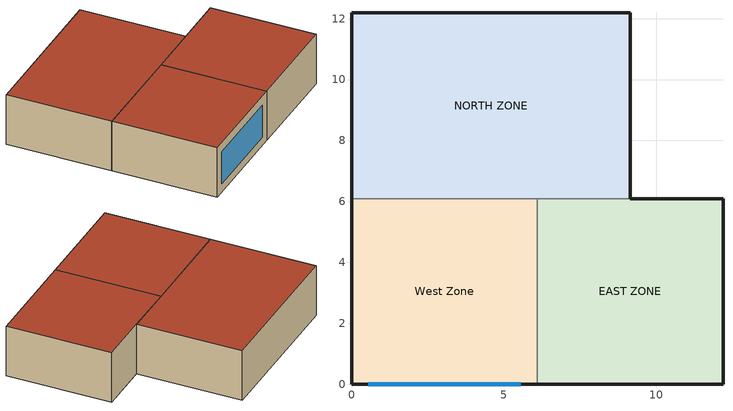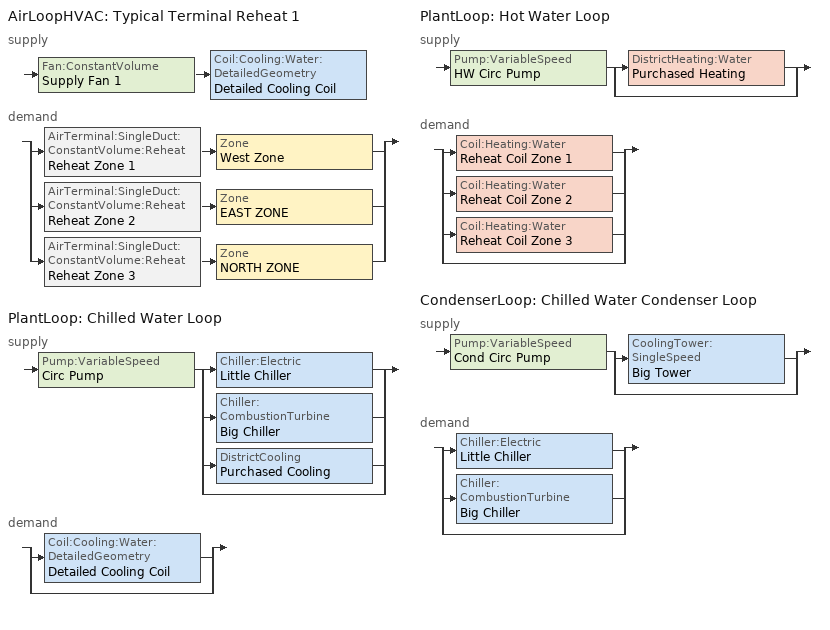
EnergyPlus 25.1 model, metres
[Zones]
West Zone
 floor adiabatic (FLOOR SLAB 8 IN): 0,0 0,6.1 6.1,6.1 6.1,0 z0
 wall outside (EXTWALL80): 0,6.1 0,0 6.1,0 z0:3.05
 wall to NORTH ZONE (PARTITION06): 6.1,6.1 0,6.1 z0:3.05
 wall to EAST ZONE (PARTITION06): 6.1,0 6.1,6.1 z0:3.05
 window (WIN-CON-LIGHT): 0.55,0 5.55,0 z0.5:2.5
 roof outside (ROOF34): 0,6.1 0,0 6.1,0 6.1,6.1 z3.05
EAST ZONE
 floor adiabatic (FLOOR SLAB 8 IN): 6.1,0 6.1,6.1 12.19,6.1 12.19,0 z0
 wall outside (EXTWALL80): 6.1,0 12.19,0 12.19,6.1 9.14,6.1 z0:3.05
 wall to NORTH ZONE (PARTITION06): 9.14,6.1 6.1,6.1 z0:3.05
 roof outside (ROOF34): 6.1,6.1 6.1,0 12.19,0 12.19,6.1 z3.05
NORTH ZONE
 floor adiabatic (FLOOR SLAB 8 IN): 0,6.1 0,12.19 9.14,12.19 9.14,6.1 z0
 wall outside (EXTWALL80): 9.14,6.1 9.14,12.19 0,12.19 0,6.1 z0:3.05
 roof outside (ROOF34): 0,12.19 0,6.1 9.14,6.1 9.14,12.19 z3.05
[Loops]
AirLoopHVAC 'Typical Terminal Reheat 1'
 supply: Fan:ConstantVolume 'Supply Fan 1' > Coil:Cooling:Water:DetailedGeometry 'Detailed Cooling Coil'
 demand: split
  | AirTerminal:SingleDuct:ConstantVolume:Reheat 'Reheat Zone 1' > Zone 'West Zone'
  | AirTerminal:SingleDuct:ConstantVolume:Reheat 'Reheat Zone 2' > Zone 'EAST ZONE'
  | AirTerminal:SingleDuct:ConstantVolume:Reheat 'Reheat Zone 3' > Zone 'NORTH ZONE'
PlantLoop 'Chilled Water Loop'
 supply: Pump:VariableSpeed 'Circ Pump' > split
  | Chiller:Electric 'Little Chiller'
  | Chiller:CombustionTurbine 'Big Chiller'
  | DistrictCooling 'Purchased Cooling'
  | bypass
 demand: split
  | Coil:Cooling:Water:DetailedGeometry 'Detailed Cooling Coil'
  | bypass
PlantLoop 'Hot Water Loop'
 supply: Pump:VariableSpeed 'HW Circ Pump' > split
  | DistrictHeating:Water 'Purchased Heating'
  | bypass
 demand: split
  | Coil:Heating:Water 'Reheat Coil Zone 1'
  | Coil:Heating:Water 'Reheat Coil Zone 2'
  | Coil:Heating:Water 'Reheat Coil Zone 3'
  | bypass
CondenserLoop 'Chilled Water Condenser Loop'
 supply: Pump:VariableSpeed 'Cond Circ Pump' > split
  | CoolingTower:SingleSpeed 'Big Tower'
  | bypass
 demand: split
  | Chiller:Electric 'Little Chiller'
  | Chiller:CombustionTurbine 'Big Chiller'
  | bypass
[Building]
NONE: North Axis {deg}=0; Terrain=Suburbs; Loads Convergence Tolerance Value {W}=0.04; Temperature Convergence Tolerance Value {deltaC}=0.4; Solar Distribution=FullInteriorAndExterior; Maximum Number of Warmup Days=25; Minimum Number of Warmup Days=6
[Site:Location]
CHICAGO_IL_USA TMY2-94846: Latitude {deg}=42; Longitude {deg}=-87.88; Time Zone {hr}=-6; Elevation {m}=190
[SizingPeriod:DesignDay] Day of Month=21; Humidity Condition Type=Wetbulb; Barometric Pressure {Pa}=99063; Rain Indicator=No; Snow Indicator=No; Daylight Saving Time Indicator=No; Solar Model Indicator=ASHRAEClearSky
Name | Month | Day Type | Maximum Dry-Bulb Temperature {C} | Daily Dry-Bulb Temperature Range {deltaC} | Wetbulb or DewPoint at Maximum Dry-Bulb {C} | Wind Speed {m/s} | Wind Direction {deg} | Sky Clearness
CHICAGO_IL_USA Annual Heating 99% Design Conditions DB | 1 | WinterDesignDay | -17.3 | 0 | -17.3 | 4.9 | 270 | 0
CHICAGO_IL_USA Annual Cooling 1% Design Conditions DB/MCWB | 7 | SummerDesignDay | 31.5 | 10.7 | 23 | 5.3 | 230 | 1
[Site:GroundTemperature:BuildingSurface]
20.03, 20.03, 20.13, 20.3, 20.43, 20.52, 20.62, 20.77, 20.78, 20.55, 20.44, 20.2
[Material] Thermal Absorptance=0.9
Name | Roughness | Thickness {m} | Conductivity {W/m-K} | Density {kg/m3} | Specific Heat {J/kg-K} | Solar Absorptance | Visible Absorptance
A1 - 1 IN STUCCO | Smooth | 0.0253898 | 0.691831 | 1858.142 | 836.8 | 0.92 | 0.92
C4 - 4 IN COMMON BRICK | Rough | 0.101498 | 0.726422 | 1922.216 | 836.8 | 0.76 | 0.76
E1 - 3 / 4 IN PLASTER OR GYP BOARD | Smooth | 0.01905 | 0.726422 | 1601.846 | 836.8 | 0.92 | 0.92
C6 - 8 IN CLAY TILE | Smooth | 0.203302 | 0.570761 | 1121.292 | 836.8 | 0.82 | 0.82
C10 - 8 IN HW CONCRETE | MediumRough | 0.203302 | 1.729577 | 2242.585 | 836.8 | 0.65 | 0.65
E2 - 1 / 2 IN SLAG OR STONE | Rough | 0.0127102 | 1.435549 | 881.0155 | 1673.6 | 0.55 | 0.55
E3 - 3 / 8 IN FELT AND MEMBRANE | Rough | 0.00954024 | 0.190253 | 1121.292 | 1673.6 | 0.75 | 0.75
B5 - 1 IN DENSE INSULATION | VeryRough | 0.0253898 | 0.0432394 | 91.30524 | 836.8 | 0.5 | 0.5
C12 - 2 IN HW CONCRETE | MediumRough | 0.0509016 | 1.729577 | 2242.585 | 836.8 | 0.65 | 0.65
[WindowMaterial:Glazing]
WIN-LAY-GLASS-LIGHT: Optical Data Type=SpectralAverage; Thickness {m}=0.003; Solar Transmittance at Normal Incidence=0.9; Front Side Solar Reflectance at Normal Incidence=0.031; Back Side Solar Reflectance at Normal Incidence=0.031; Visible Transmittance at Normal Incidence=0.9; Front Side Visible Reflectance at Normal Incidence=0.05; Back Side Visible Reflectance at Normal Incidence=0.05; Infrared Transmittance at Normal Incidence=0; Front Side Infrared Hemispherical Emissivity=0.84; Back Side Infrared Hemispherical Emissivity=0.84; Conductivity {W/m-K}=0.9
[Construction]
EXTWALL80: A1 - 1 IN STUCCO, C4 - 4 IN COMMON BRICK, E1 - 3 / 4 IN PLASTER OR GYP BOARD
PARTITION06: E1 - 3 / 4 IN PLASTER OR GYP BOARD, C6 - 8 IN CLAY TILE, E1 - 3 / 4 IN PLASTER OR GYP BOARD
FLOOR SLAB 8 IN: C10 - 8 IN HW CONCRETE
ROOF34: E2 - 1 / 2 IN SLAG OR STONE, E3 - 3 / 8 IN FELT AND MEMBRANE, B5 - 1 IN DENSE INSULATION, C12 - 2 IN HW CONCRETE
WIN-CON-LIGHT: WIN-LAY-GLASS-LIGHT
[Zone] Type=1; Multiplier=1; Ceiling Height {m}=autocalculate; Volume {m3}=autocalculate
West Zone; EAST ZONE; NORTH ZONE
[People] Number of People Schedule=BLDG Sch   1; Number of People Calculation Method=people; Fraction Radiant=0.3; Activity Level Schedule=Activity Sch; Carbon Dioxide Generation Rate {m3/s-W}=3.82E-8; Mean Radiant Temperature Calculation Type=EnclosureAveraged; Work Efficiency Schedule=Work Eff Sch; Clothing Insulation Calculation Method=ClothingInsulationSchedule; Clothing Insulation Schedule=Clothing Sch; Air Velocity Schedule=Air Velo Sch; Thermal Comfort Model 1 Type=FANGER
Name | Zone or ZoneList or Space or SpaceList | Number of People
West Zone | West Zone | 3
EAST ZONE | EAST ZONE | 3
NORTH ZONE | NORTH ZONE | 4
[Lights] Schedule=BLDG Sch   3; Design Level Calculation Method=LightingLevel; Return Air Fraction=0; Fraction Radiant=0.2; Fraction Visible=0.2; Fraction Replaceable=0
Name | Zone or ZoneList or Space or SpaceList | Lighting Level {W}
EAST ZONE Lights 1 | EAST ZONE | 1464.375
NORTH ZONE Lights 1 | NORTH ZONE | 878.6252
[ElectricEquipment] Schedule=BLDG Sch   2; Design Level Calculation Method=EquipmentLevel; Fraction Latent=0; Fraction Radiant=0.3; Fraction Lost=0
Name | Zone or ZoneList or Space or SpaceList | Design Level {W}
West Zone ElecEq 1 | West Zone | 2928.751
EAST ZONE ElecEq 1 | EAST ZONE | 1464.375
NORTH ZONE ElecEq 1 | NORTH ZONE | 2928.751
[PlantLoop] Fluid Type=Water; Minimum Loop Flow Rate {m3/s}=0; Plant Loop Volume {m3}=autocalculate; Load Distribution Scheme=Optimal
Name | Plant Equipment Operation Scheme | Maximum Loop Temperature {C} | Minimum Loop Temperature {C} | Maximum Loop Flow Rate {m3/s}
Chilled Water Loop | CW Loop Operation | 98 | 1 | 0.0011
Hot Water Loop | Hot Loop Operation | 100 | 10 | 0.0043
[CondenserLoop]
Chilled Water Condenser Loop: Fluid Type=Water; Condenser Equipment Operation Scheme=Tower Loop Operation; Maximum Loop Temperature {C}=80; Minimum Loop Temperature {C}=10; Maximum Loop Flow Rate {m3/s}=0.0011; Minimum Loop Flow Rate {m3/s}=0; Condenser Loop Volume {m3}=autocalculate; Load Distribution Scheme=SequentialLoad
[SetpointManager:FollowOutdoorAirTemperature]
MyCondenserControl: Control Variable=Temperature; Reference Temperature Type=OutdoorAirWetBulb; Offset Temperature Difference {deltaC}=0; Maximum Setpoint Temperature {C}=80; Minimum Setpoint Temperature {C}=10; Setpoint Node or NodeList=Condenser Supply Outlet Node
[PlantEquipmentOperationSchemes]
Name | Control Scheme 1 | Control Scheme 1 Schedule | Control Scheme 2 | Control Scheme 2 Schedule
CW Loop Operation | Peak Operation | On Peak | Peak Operation | Off Peak
Hot Loop Operation | Purchased Only | ON
[CondenserEquipmentOperationSchemes]
Tower Loop Operation: Control Scheme 1=Year Round Tower Operation; Control Scheme 1 Schedule=ON
[PlantEquipmentOperation:CoolingLoad] Load Range 1 Lower Limit {W}=0
Name | Load Range 1 Upper Limit {W} | Range 1 Equipment List
Peak Operation | 500000 | GT Only
Off Peak Operation | 900000 | All Chillers
GT Operation | 900000 | GT Only
Year Round Tower Operation | 90000000 | All Towers
[PlantEquipmentOperation:HeatingLoad]
Purchased Only: Load Range 1 Lower Limit {W}=0; Load Range 1 Upper Limit {W}=1000000; Range 1 Equipment List=heating plant
[PlantEquipmentList]
GT Only: Big Chiller
Chiller Plant: Little Chiller
Chiller Plant and Purchased: Big Chiller, Purchased Cooling
Purchased Only: Purchased Cooling
All Chillers: Big Chiller, Little Chiller
heating plant: Purchased Heating
[CondenserEquipmentList]
All Towers: Big Tower
[AirLoopHVAC]
Typical Terminal Reheat 1: Design Supply Air Flow Rate {m3/s}=1.3
[AvailabilityManager:Scheduled]
Reheat System 1 Avail: Schedule=FanAndCoilAvailSched
[SetpointManager:Scheduled] Control Variable=Temperature
Name | Schedule | Setpoint Node or NodeList
Chilled Water Loop Setpoint Manager | CW Loop Temp Schedule | Chilled Water Loop Setpoint Node List
Hot Water Loop Setpoint Manager | HW Loop Temp Schedule | Hot Water Loop Setpoint Node List
Supply Air Temp Manager | Seasonal Reset Supply Air Temp Sch | Supply Air Temp Nodes
Little Chiller Setpoint Manager | CW Loop Temp Schedule | Little Chiller Outlet Node
Big Chiller Setpoint Manager | CW Loop Temp Schedule | Big Chiller Outlet Node
[Controller:WaterCoil]
Main Cooling Coil Controller: Control Variable=Temperature; Action=Reverse; Actuator Variable=FLOW; Controller Convergence Tolerance {deltaC}=0.1; Maximum Actuated Flow {m3/s}=0.0011; Minimum Actuated Flow {m3/s}=0
[Zone equipment]
West Zone: Reheat Zone 1
EAST ZONE: Reheat Zone 2
NORTH ZONE: Reheat Zone 3
[AirTerminal:SingleDuct:ConstantVolume:Reheat] Availability Schedule=FanAndCoilAvailSched; Minimum Hot Water or Steam Flow Rate {m3/s}=0; Convergence Tolerance=0.001
Name | Maximum Air Flow Rate {m3/s} | Reheat Coil | Maximum Hot Water or Steam Flow Rate {m3/s}
Reheat Zone 1 | 0.47 | Reheat Coil Zone 1 | 0.0013
Reheat Zone 2 | 0.36 | Reheat Coil Zone 2 | 0.0012
Reheat Zone 3 | 0.47 | Reheat Coil Zone 3 | 0.0013
[ZoneControl:Thermostat] Control Type Schedule=Zone Control Type Sched; Control 1=Heating Setpoint with SB; Control 2=Cooling Setpoint with SB
Name | Zone or ZoneList
Zone 1 Thermostat | West Zone
Zone 2 Thermostat | EAST ZONE
Zone 3 Thermostat | NORTH ZONE
[ThermostatSetpoint:SingleHeating]
Heating Setpoint with SB: Setpoint Temperature Schedule=Heating Setpoints
[ThermostatSetpoint:SingleCooling]
Cooling Setpoint with SB: Setpoint Temperature Schedule=Cooling Setpoints
[Chiller:Electric]
Little Chiller: Condenser Type=WaterCooled; Nominal Capacity {W}=20000; Nominal COP {W/W}=2.75; Minimum Part Load Ratio=0.15; Maximum Part Load Ratio=1; Optimum Part Load Ratio=0.65; Design Condenser Inlet Temperature {C}=29.44; Temperature Rise Coefficient=2.682759; Design Chilled Water Outlet Temperature {C}=6.667; Design Chilled Water Flow Rate {m3/s}=0.0011; Design Condenser Fluid Flow Rate {m3/s}=0.0011; Coefficient 1 of Capacity Ratio Curve=0.944836; Coefficient 2 of Capacity Ratio Curve=-0.0570088; Coefficient 3 of Capacity Ratio Curve=-0.00185486; Coefficient 1 of Power Ratio Curve=1.907846; Coefficient 2 of Power Ratio Curve=-1.20499; Coefficient 3 of Power Ratio Curve=0.263462; Coefficient 1 of Full Load Ratio Curve=0.03303; Coefficient 2 of Full Load Ratio Curve=0.6852; Coefficient 3 of Full Load Ratio Curve=0.2818; Chilled Water Outlet Temperature Lower Limit {C}=5; Chiller Flow Mode=LeavingSetpointModulated
[Chiller:CombustionTurbine]
Big Chiller: Condenser Type=WaterCooled; Nominal Capacity {W}=30000; Nominal COP {W/W}=2.75; Minimum Part Load Ratio=0.15; Maximum Part Load Ratio=1; Optimum Part Load Ratio=0.65; Design Condenser Inlet Temperature {C}=35; Temperature Rise Coefficient=2.778; Design Chilled Water Outlet Temperature {C}=6.67; Design Chilled Water Flow Rate {m3/s}=0.0011; Design Condenser Water Flow Rate {m3/s}=0.0011; Coefficient 1 of Capacity Ratio Curve=0.9949; Coefficient 2 of Capacity Ratio Curve=-0.045954; Coefficient 3 of Capacity Ratio Curve=-0.0013543; Coefficient 1 of Power Ratio Curve=2.333; Coefficient 2 of Power Ratio Curve=-1.975; Coefficient 3 of Power Ratio Curve=0.6121; Coefficient 1 of Full Load Ratio Curve=0.03303; Coefficient 2 of Full Load Ratio Curve=0.6852; Coefficient 3 of Full Load Ratio Curve=0.2818; Chilled Water Outlet Temperature Lower Limit {C}=5; Coefficient 1 of Fuel Input Curve=9.41; Coefficient 2 of Fuel Input Curve=-9.48; Coefficient 3 of Fuel Input Curve=4.32; Coefficient 1 of Temperature Based Fuel Input Curve=1.0044; Coefficient 2 of Temperature Based Fuel Input Curve=-0.0008; Coefficient 3 of Temperature Based Fuel Input Curve=0; Coefficient 1 of Exhaust Flow Curve=15.6352; Coefficient 2 of Exhaust Flow Curve=-0.0306; Coefficient 3 of Exhaust Flow Curve=-0.0002; Coefficient 1 of Exhaust Gas Temperature Curve=916.992; Coefficient 2 of Exhaust Gas Temperature Curve=307.998; Coefficient 3 of Exhaust Gas Temperature Curve=79.992; Coefficient 1 of Temperature Based Exhaust Gas Temperature Curve=1.005; Coefficient 2 of Temperature Based Exhaust Gas Temperature Curve=0.0018; Coefficient 3 of Temperature Based Exhaust Gas Temperature Curve=0; Coefficient 1 of Recovery Lube Heat Curve=0.223; Coefficient 2 of Recovery Lube Heat Curve=-0.4; Coefficient 3 of Recovery Lube Heat Curve=0.2286; Coefficient 1 of U-Factor Times Area Curve=0.0190704; Coefficient 2 of U-Factor Times Area Curve=0.9; Gas Turbine Engine Capacity {W}=50000; Maximum Exhaust Flow per Unit of Power Output {(kg/s)/W}=5.04e-06; Design Steam Saturation Temperature {C}=150; Fuel Higher Heating Value {kJ/kg}=43500; Design Heat Recovery Water Flow Rate {m3/s}=0; Chiller Flow Mode=LeavingSetpointModulated; Fuel Type=NaturalGas; Heat Recovery Maximum Temperature {C}=80
[DistrictCooling]
Purchased Cooling: Nominal Capacity {W}=680000
[DistrictHeating:Water]
Purchased Heating: Nominal Capacity {W}=1000000
[CoolingTower:SingleSpeed]
Big Tower: Design Water Flow Rate {m3/s}=0.0011; Design Air Flow Rate {m3/s}=16; Design Fan Power {W}=1000; Design U-Factor Times Area Value {W/K}=1750; Free Convection Regime Air Flow Rate {m3/s}=0; Free Convection Regime U-Factor Times Area Value {W/K}=0; Performance Input Method=UFactorTimesAreaAndDesignWaterFlowRate
[Pump:VariableSpeed] Design Pump Head {Pa}=300000; Motor Efficiency=0.87; Fraction of Motor Inefficiencies to Fluid Stream=0; Coefficient 1 of the Part Load Performance Curve=0; Coefficient 2 of the Part Load Performance Curve=1; Coefficient 3 of the Part Load Performance Curve=0; Coefficient 4 of the Part Load Performance Curve=0; Design Minimum Flow Rate {m3/s}=0; Pump Control Type=INTERMITTENT
Name | Design Maximum Flow Rate {m3/s} | Design Power Consumption {W}
Circ Pump; Cond Circ Pump | 0.0011 | 500
HW Circ Pump | 0.0043 | 2000
[Coil:Heating:Water] Availability Schedule=FanAndCoilAvailSched; U-Factor Times Area Value {W/K}=400; Performance Input Method=UFactorTimesAreaAndDesignWaterFlowRate; Rated Capacity {W}=autosize; Rated Inlet Water Temperature {C}=82.2; Rated Inlet Air Temperature {C}=16.6; Rated Outlet Water Temperature {C}=71.1; Rated Outlet Air Temperature {C}=32.2
Name | Maximum Water Flow Rate {m3/s}
Reheat Coil Zone 1 | 0.0013
Reheat Coil Zone 2 | 0.0012
Reheat Coil Zone 3 | 0.0018
[Coil:Cooling:Water:DetailedGeometry]
Detailed Cooling Coil: Availability Schedule=CoolingCoilAvailSched; Maximum Water Flow Rate {m3/s}=0.0011; Tube Outside Surface Area {m2}=6.23816; Total Tube Inside Area {m2}=6.20007; Fin Surface Area {m2}=101.716; Minimum Airflow Area {m2}=0.810606; Coil Depth {m}=0.165098; Fin Diameter {m}=0.435072; Fin Thickness {m}=0.00149998; Tube Inside Diameter {m}=0.01445; Tube Outside Diameter {m}=0.0158798; Tube Thermal Conductivity {W/m-K}=385.765; Fin Thermal Conductivity {W/m-K}=203.883; Fin Spacing {m}=0.00181429; Tube Depth Spacing {m}=0.0258998; Number of Tube Rows=6; Number of Tubes per Row=16
[Fan:ConstantVolume]
Supply Fan 1: Availability Schedule=FanAndCoilAvailSched; Fan Total Efficiency=0.7; Pressure Rise {Pa}=600; Maximum Flow Rate {m3/s}=1.3; Motor Efficiency=0.9; Motor In Airstream Fraction=1
[Schedule:Compact]
ACTIVITY SCH: Through: 12/31, For: AllDays, Until: 24:00, 131.8
WORK EFF SCH: Through: 12/31, For: AllDays, Until: 24:00, 0
CLOTHING SCH; ON: Through: 12/31, For: AllDays, Until: 24:00, 1
AIR VELO SCH: Through: 12/31, For: AllDays, Until: 24:00, 0.14
BLDG SCH   1: Through: 12/31, For: Weekdays, Until: 6:00, 0, Until: 7:00, 0.1, Until: 8:00, 0.5, Until: 12:00, 1, Until: 13:00, 0.5, Until: 16:00, 1, Until: 17:00, 0.5, Until: 18:00, 0.1, Until: 24:00, 0, For: Weekends Holiday, Until: 24:00, 0, For: SummerDesignDay, Until: 6:00, 0, Until: 7:00, 0.1, Until: 8:00, 0.5, Until: 12:00, 1, Until: 13:00, 0.5, Until: 16:00, 1, Until: 17:00, 0.5, Until: 18:00, 0.1, Until: 24:00, 0, For: WinterDesignDay CustomDay1 CustomDay2, Until: 24:00, 0
BLDG SCH   2: Through: 12/31, For: Weekdays, Until: 8:00, 0, Until: 18:00, 1, Until: 24:00, 0, For: Weekends Holiday, Until: 24:00, 0, For: SummerDesignDay, Until: 8:00, 0, Until: 18:00, 1, Until: 24:00, 0, For: WinterDesignDay CustomDay1 CustomDay2, Until: 24:00, 0
BLDG SCH   3: Through: 12/31, For: Weekdays, Until: 6:00, 0.05, Until: 7:00, 0.2, Until: 17:00, 1, Until: 18:00, 0.5, Until: 24:00, 0.05, For: Weekends Holiday, Until: 24:00, 0.05, For: SummerDesignDay, Until: 6:00, 0.05, Until: 7:00, 0.2, Until: 17:00, 1, Until: 18:00, 0.5, Until: 24:00, 0.05, For: WinterDesignDay CustomDay1 CustomDay2, Until: 24:00, 0.05
ON PEAK: Through: 12/31, For: AllDays, Until: 9:00, 0, Until: 18:00, 1, Until: 24:00, 0
OFF PEAK: Through: 12/31, For: AllDays, Until: 9:00, 1, Until: 18:00, 0, Until: 24:00, 1
SEASONAL RESET SUPPLY AIR TEMP SCH: Through: 3/31, For: AllDays, Until: 24:00, 16, Through: 9/30, For: AllDays, Until: 24:00, 13, Through: 12/31, For: AllDays, Until: 24:00, 16
CW LOOP TEMP SCHEDULE: Through: 12/31, For: AllDays, Until: 24:00, 6.67
HW LOOP TEMP SCHEDULE: Through: 12/31, For: AllDays, Until: 24:00, 60
FANANDCOILAVAILSCHED: Through: 3/31, For: AllDays, Until: 24:00, 1, Through: 9/30, For: Weekdays, Until: 7:00, 0, Until: 17:00, 1, Until: 24:00, 0, For: Weekends Holiday, Until: 24:00, 0, For: SummerDesignDay WinterDesignDay, Until: 7:00, 0, Until: 17:00, 1, Until: 24:00, 0, For: CustomDay1 CustomDay2, Until: 24:00, 0, Through: 12/31, For: AllDays, Until: 24:00, 1
COOLINGCOILAVAILSCHED: Through: 3/31, For: AllDays, Until: 24:00, 0, Through: 9/30, For: Weekdays, Until: 7:00, 0, Until: 17:00, 1, Until: 24:00, 0, For: Weekends Holiday, Until: 24:00, 0, For: SummerDesignDay WinterDesignDay, Until: 7:00, 0, Until: 17:00, 1, Until: 24:00, 0, For: CustomDay1 CustomDay2, Until: 24:00, 0, Through: 12/31, For: AllDays, Until: 24:00, 0
HEATING SETPOINTS: Through: 12/31, For: AllDays, Until: 7:00, 15, Until: 17:00, 20, Until: 24:00, 15
COOLING SETPOINTS: Through: 12/31, For: AllDays, Until: 7:00, 30, Until: 17:00, 24, Until: 24:00, 30
ZONE CONTROL TYPE SCHED: Through: 3/31, For: AllDays, Until: 24:00, 1, Through: 9/30, For: AllDays, Until: 24:00, 2, Through: 12/31, For: AllDays, Until: 24:00, 1
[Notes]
GasTurbChiller.idf
Basic file description:  1 story building divided into 3 interior conditioned zones. Roof with no plenum.
No ground contact with floor. Outdoor air is modulated based on occupancy and floor area.
Highlights:              Example to test the Gas Turbine Chiller module.
Simulation Location/Run: CHICAGO_IL_USA TMY2-94846, 2 design days, 2 run periods,
Run Control executes the design days only.
Location:                Chicago, IL
Design Days:             CHICAGO_IL_USA Annual Heating 99% Design Conditions DB, MaxDB= -17.3°C
CHICAGO_IL_USA Annual Cooling 1% Design Conditions, MaxDB=  31.5°C MCWB=  23.0°C
Run Period (Weather File): Winter 1/14, Summer 7/7, CHICAGO_IL_USA TMY2-94846
Run Control:             No zone or system sizing, design day simulation.
Building: Single floor rectangular L-shaped building 40 ft south wall, 40 ft west wall, zone height 10 feet.
There is a single window in West Zone's south wall. The walls are 1 in stucco over 4 in common brick
and gypboard. The roof is a built up roof with 1/2 in stone over 3/8 in felt over 1 in dense insulation
supported by 2 in heavy weight concrete. The window is single pane 3mm clear.
The window to wall ratio is approximately 0.07.
The building is oriented due north.
Floor Area:        130.1 m2 (1403 ft2)
Number of Stories: 1
Zone Description Details:
|       West         |         East           |    window = *
Internal gains description:     ZONE West      - lighting is 0 watts, equip is 2928.751 watts, 3 occupants
Internal gains description:     ZONE North     - lighting is 878.6252 watts, equip is 2928.751 watts, 4 occupants
Internal gains description:     ZONE East      - lighting is 1464.375 watts, equip is 1464.375 watts, 3 occupants
Interzone Surfaces:             3 interzone surfaces (see diagram)
Internal Mass:                  None
Detached Shading:               None
Daylight:                       None
Natural Ventilation:            None
Compact Schedules:              Yes
Solair Distribution:            FullInteriorAndExterior
HVAC:                           3 zone terminal reheat system using single constant volume air loop. Central chilled
water coil scheduled to provide 16 C winter and 13 C summer supply air temperature.
Terminal reheat coils trim supply air temperature to meet zone thermostat set point.
Thermostat setting at 20 C in winter with 15 C set back temperature, 24 C in summer
with 30 C set back temperature. Cooling coil off in winter, reheat coil on all year.
Zonal Equipment:                AirTerminal:SingleDuct:ConstantVolume:Reheat
Central Air Handling Equipment: Yes
System Equipment Autosize:      No (chilled water, condenser, and hot water loop volumes are autosized)
Purchased Cooling:              No
Purchased Heating:              No
Purchased Chilled Water:        Yes (only used if alternate priority control equipment list is selected)
Purchased Hot Water:            Yes
Coils:                          Coil:Cooling:Water:DetailedGeometry
Pumps:                          Pump:VariableSpeed
Boilers:                        None
Chillers:                       CHILLER:COMBUSTION TURBINE
Chiller:ConstantCOP or DistrictCooling may be used if desired in various
combinations by changing priority control equipment list name in
PlantEquipmentOperation:CoolingLoad object.
Towers:                         CoolingTower:SingleSpeed
Standard Reports:               None
Timestep or Hourly Variables:   Timestep
Time bins Report:               None
HTML Report:                    None
Environmental Emissions:        None
Utility Tariffs:                None
